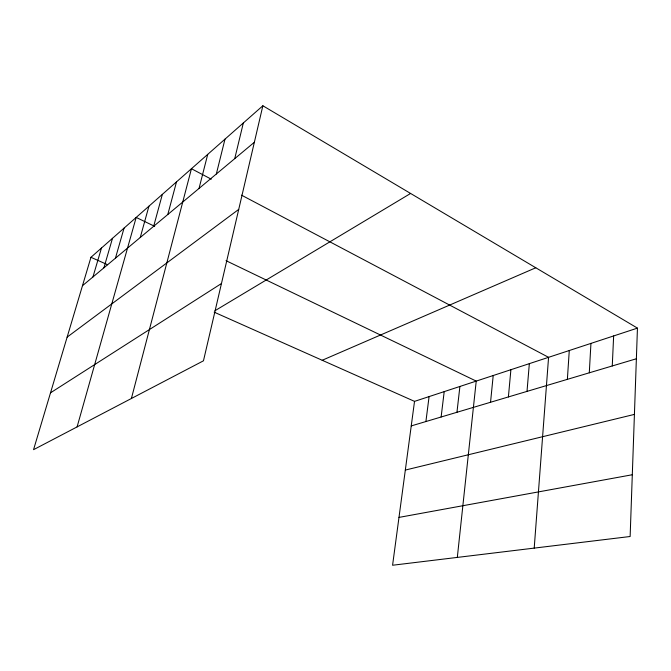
<?xml version="1.0" encoding="UTF-8"?>
<svg xmlns="http://www.w3.org/2000/svg" width="671" height="671" viewBox="0 0 671 671"><rect width="100%" height="100%" fill="white"/><g stroke="black" fill="none" stroke-linecap="round" stroke-linejoin="round"><path stroke-width="1.01" d="M637.45 328.119L630.136 536.506L392.577 565.242L414.527 401.375L637.45 328.119L262.864 105.758L90.954 257.303L33.55 449.679L203.464 360.805L262.864 105.758M612.262 365.963L613.646 335.945M589.289 372.816L590.941 343.401M567.372 379.35L569.276 350.522M534.208 548.115L548.576 357.324L241.518 195.16M527.012 391.386L529.335 363.648M508.4 396.938L510.899 369.704M490.543 402.264L493.21 375.517M457.32 557.416L476.225 381.103L226.018 260.675M456.951 412.288L459.903 386.471M441.124 417.01L444.202 391.629M425.9 421.547L429.088 396.595M234.741 158.633L243.33 122.969M216.339 173.99L224.986 139.14M199.035 188.434L207.725 154.364M131.399 398.499L191.445 168.715L211.264 179.182M167.8 214.502L176.507 181.883M153.659 226.295L162.357 194.355M140.256 237.484L148.937 206.19M77.09 426.907L136.179 217.429L154.674 226.337M115.429 258.201L124.051 228.132M103.921 267.804L112.493 238.314M92.95 276.964L101.472 248.027M82.483 285.695L254.359 142.269M67.134 337.136L238.725 209.394M50.518 392.82L221.464 283.514M215.014 310.69L410.593 193.458M322.197 360.268L535.785 267.771M411.239 425.917L636.376 358.767M405.326 470.069L634.422 414.393M398.985 517.4L632.308 474.741M90.954 257.303L107.628 264.726M214.166 312.166L414.527 401.375"/></g></svg>
